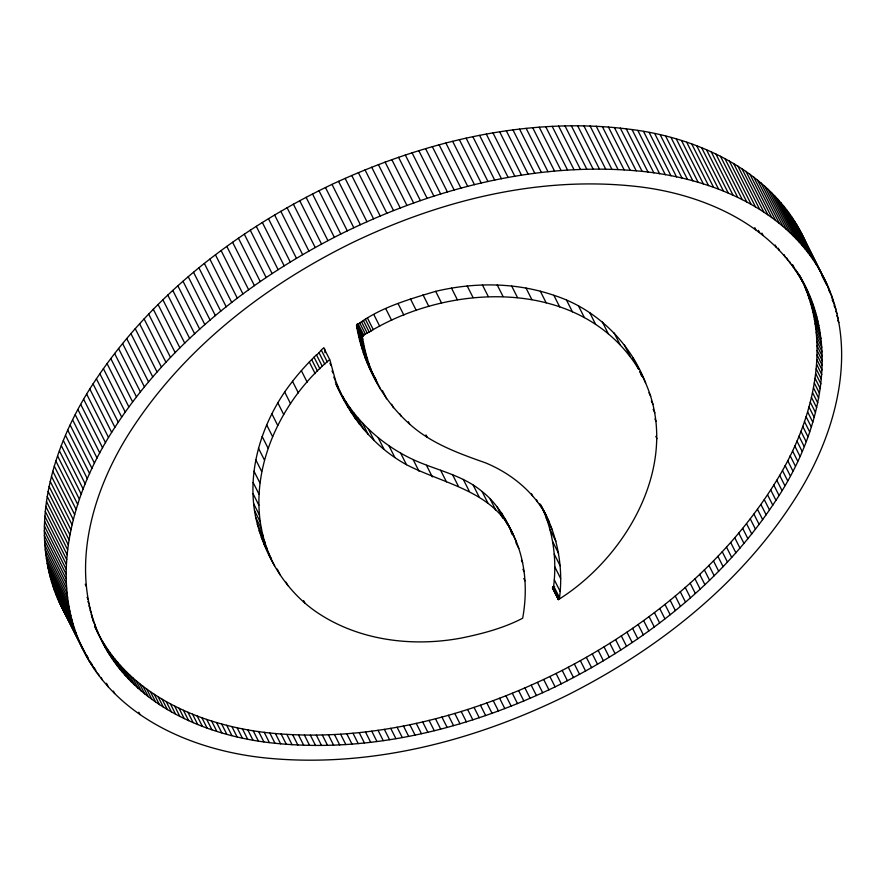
<?xml version="1.0" encoding="UTF-8"?>
<svg xmlns="http://www.w3.org/2000/svg" width="886" height="886" viewBox="0 0 886 886"><rect width="100%" height="100%" fill="white"/><g stroke="black" fill="none" stroke-linecap="round" stroke-linejoin="round"><path stroke-width="1.33" d="M513.847 536.03C495.318 491.353 444.639 484.387 406.486 464.707C374.324 447.053 350.601 417.516 336.093 384.225C351.82 417.505 379.917 444.096 413.153 459.59C436.111 470.267 462.237 474.774 482.073 491.508C496.802 502.96 506.216 519.351 513.847 536.03C525.763 561.491 527.679 590.851 522.662 618.229C503.713 628.119 482.316 633.767 461.351 638.042C411.492 647.378 356.759 640.368 314.63 610.753C283.83 588.813 264.061 553.883 255.722 517.457C246.773 473.866 260.141 428.292 284.672 392C293.986 378.588 304.706 366.139 316.479 354.832C319.99 353.492 325.129 341.93 324.974 352.772M274.627 565.822C236.861 495.318 271.792 407.881 329.703 359.605L323.844 347.988M82.996 649.615C48.464 579.112 71.711 495.407 111.658 432.368C166.435 345.551 249.885 279.854 340.8 234.037C431.814 189.15 534.236 161.994 636.214 170.81C710.218 177.012 790.489 209.539 824.833 279.732C859.365 350.236 836.118 433.941 796.182 496.98C741.405 583.785 657.944 649.493 567.029 695.311C476.015 740.198 373.604 767.342 271.625 758.527C197.611 752.336 117.351 719.809 82.996 649.615L61.167 606.268C25.738 533.76 51.122 447.884 93.052 383.893C150.709 295.603 237.581 229.441 331.984 184.377C424.87 141.095 529.396 115.811 632.039 129.566C704.06 138.803 780.245 176.547 807.988 247.67M97.25 631.862C131.416 699.187 209.639 729.056 281.117 733.985C378.477 740.929 475.837 714.138 562.2 670.392C647.744 626.125 726.188 563.175 776.789 480.234C813.669 420.197 833.759 340.49 799.194 274.893C842.154 345.717 819.229 435.524 775.948 500.313C722.455 582.279 642.317 644.122 555.101 686.871C468.561 728.37 371.345 753.133 274.981 743.254C205.209 736.388 130.076 703.694 99.675 636.458C68.72 568.081 92.82 488.773 131.881 429.023C185.384 347.068 265.523 285.226 352.728 242.476C439.279 200.978 536.495 176.214 632.848 186.082C702.62 192.949 777.753 225.653 808.154 292.889M641.641 376.185L639.803 371.367C685.72 453.3 631.386 553.905 558.368 599.645L552.51 588.027L553.65 586.1C557.039 558.379 552.908 529.64 540.582 504.488M558.368 599.645L559.509 597.718C563.551 566.475 557.161 534.28 541.789 506.814M545.887 514.954C532.94 491.077 510.569 473.235 485.694 462.913C458.815 453.422 431.161 443.532 409.62 424.084C381.257 398.855 363.038 362.861 356.504 325.627C378.355 307.94 408.734 299.446 435.679 291.339C474.464 282.125 515.918 282.291 553.85 295.293C595.879 308.705 629.813 341.941 645.661 382.985M377.358 383.117C369.517 368.919 365.176 353.137 362.363 337.245C364.102 333.202 370.082 332.449 373.261 329.592C455.747 281.892 583.564 279.012 638.662 369.196L632.803 357.579M552.51 588.027L554.691 586.543M369.24 367.025L376.118 379.817M268.779 554.193L271.481 558.734M67.591 618.085L61.167 606.268M329.935 360.07L335.55 380.637L341.365 394.691M800.977 232.387L826.749 283.786M798.829 228.444L820.657 271.792M796.569 224.568L828.554 287.895M794.21 220.747L816.039 264.094M821.754 275.192L826.605 284.827M827.823 287.241L830.248 292.048M828.787 290.243L831.821 296.267M791.73 216.992L813.569 260.329M789.149 213.293L810.978 256.63M831.467 296.921L833.283 300.531M832.198 300.033L834.623 304.85M786.458 209.661L808.287 252.997M834.036 305.604L835.852 309.214M783.656 206.084L805.485 249.431M835.753 311.219L836.971 313.622M780.743 202.584L802.572 245.931M836.749 315.682L837.968 318.085M777.731 199.151L799.56 242.487M837.635 320.178L838.843 322.593M774.608 195.773L796.436 239.12M771.385 192.472L793.214 235.82M768.051 189.239L789.88 232.586M764.618 186.082L786.458 229.43M761.085 182.992L782.925 226.34M757.452 179.98L779.292 223.316M753.72 177.034L775.56 220.381M749.899 174.165L771.728 217.513M798.319 273.453L802.373 281.493M797.345 272.057L800.235 277.805M804.654 286.444L809.87 296.788M795.672 269.577L797.987 274.173M806.26 290.409L811.476 300.742M745.968 171.375L767.797 214.722M807.755 294.407L812.971 304.751M792.748 264.859L795.639 270.607M809.139 298.46L814.356 308.804M792.029 264.792L793.18 267.085M810.413 302.569L815.629 312.902M789.47 261.337L790.622 263.64M741.947 168.661L763.776 211.998M811.587 306.711L816.792 317.055M786.812 257.948L787.964 260.24M812.639 310.908L817.844 321.241M784.044 254.614L785.206 256.918M813.581 315.139L818.786 325.483M737.828 166.014L759.667 209.362M814.411 319.414L819.628 329.758M778.218 248.146L779.381 250.439M815.131 323.733L820.347 334.077M775.161 245.012L776.313 247.305M733.619 163.456L755.459 206.803M815.751 328.097L820.957 338.441M816.239 332.494L821.455 342.838M729.322 160.975L751.151 204.312M816.626 336.935L821.843 347.268M724.925 158.572L746.765 201.908M816.903 341.398L822.108 351.742M761.938 233.129L763.09 235.432M817.069 345.905L822.274 356.25M758.394 230.338L759.546 232.63M720.451 156.246L742.28 199.583M817.113 350.446L822.33 360.79M754.75 227.613L755.913 229.906M715.877 153.998L737.717 197.345M817.058 355.009L822.263 365.353M816.881 359.616L822.086 369.96M711.225 151.838L733.054 195.186M816.593 364.246L821.798 374.59M706.485 149.756L728.314 193.104M816.194 368.897L821.4 379.241M815.685 373.582L820.89 383.926M701.657 147.763L723.497 191.099M815.054 378.289L820.27 388.633M696.75 145.847L718.59 189.194M814.323 383.018L819.528 393.362M691.767 144.019L713.595 187.356M813.481 387.769L818.686 398.113M686.705 142.269L708.534 185.617M812.517 392.542L817.734 402.886M811.454 397.338L816.659 407.671M681.555 140.608L703.395 183.956M810.28 402.144L815.485 412.488M676.339 139.036L698.168 182.383M808.984 406.962L814.201 417.306M671.045 137.54L692.874 180.888M807.589 411.802L812.794 422.146M665.674 136.145L687.514 179.481M806.083 416.653L811.288 426.997M660.236 134.827L682.076 178.175M804.466 421.514L809.671 431.859M802.738 426.387L807.954 436.732M654.732 133.598L676.561 176.945M800.911 431.272L806.116 441.616M649.161 132.457L670.99 175.805M798.973 436.167L804.178 446.511M643.513 131.405L665.353 174.752M796.924 441.062L802.129 451.395M637.809 130.441L659.649 173.789M794.775 445.957L799.98 456.301M632.039 129.566L653.879 172.903M792.516 450.852L797.721 461.196M626.214 128.78L648.043 172.117M790.146 455.758L795.362 466.102M620.322 128.082L642.162 171.419M787.687 460.665L792.892 470.998M785.118 465.56L790.323 475.904M614.375 127.473L636.214 170.81M782.438 470.455L787.654 480.799M608.383 126.953L630.212 170.3M779.669 475.35L784.874 485.683M602.325 126.521L624.154 169.868M776.789 480.234L782.006 490.567M596.223 126.177L618.051 169.525M773.821 485.107L779.027 495.451M590.065 125.934L611.894 169.281M770.742 489.98L775.948 500.313M583.852 125.779L605.692 169.115M767.575 494.831L772.78 505.175M577.606 125.701L599.434 169.049M764.308 499.671L769.513 510.015M571.315 125.723L593.144 169.071M760.941 504.511L766.146 514.844M564.969 125.834L586.809 169.182M757.475 509.317L762.691 519.661M558.59 126.033L580.43 169.381M753.92 514.124L759.136 524.457M750.276 518.897L755.481 529.241M552.177 126.321L574.006 169.669M746.533 523.659L751.749 534.003M545.721 126.709L567.561 170.046M742.712 528.399L747.917 538.743M539.231 127.174L561.071 170.522M738.791 533.117L743.996 543.461M532.719 127.739L554.547 171.076M734.782 537.813L739.987 548.146M526.162 128.381L548.002 171.729M730.684 542.476L735.889 552.82M519.584 129.123L541.412 172.471M648.951 392.753L650.712 396.241M726.509 547.116L731.714 557.46M624.276 344.776L630.123 356.394M651.365 401.015L653.126 404.503M512.983 129.954L534.812 173.291M653.148 409.365L654.898 412.843M614.153 332.937L620.012 344.554M722.234 551.734L727.45 562.067M654.92 418.989L656.094 421.304M506.349 130.862L528.178 174.21M602.391 322.028L608.239 333.645M717.893 556.308L723.098 566.652M655.806 436.355L656.98 438.67M499.693 131.87L521.522 175.218M589.688 312.592L595.547 324.21M713.463 560.86L718.668 571.204M493.015 132.966L514.855 176.303M578.525 305.969L584.383 317.587M708.944 565.379L714.16 575.723M486.325 134.14L508.154 177.488M704.359 569.864L709.564 580.208M566.575 300.21L572.434 311.828M479.614 135.414L501.454 178.75M699.685 574.316L704.902 584.66M553.85 295.293L559.697 306.91M472.891 136.765L494.72 180.113M694.945 578.735L700.15 589.068M466.158 138.205L487.987 181.552M690.128 583.11L695.333 593.454M540.338 291.239L546.186 302.857M685.232 587.44L690.438 597.784M459.413 139.733L481.242 183.081M680.26 591.737L685.476 602.081M452.657 141.35L474.486 184.698M526.029 288.039L531.888 299.656M675.232 595.99L680.437 606.334M445.891 143.045L467.73 186.392M670.126 600.21L675.331 610.543M511.654 285.968L517.502 297.585M439.124 144.828L460.964 188.175M664.954 604.374L670.159 614.718M432.357 146.699L454.197 190.047M497.223 284.96L503.082 296.577M659.716 608.494L664.921 618.838M425.59 148.649L447.419 191.996M654.411 612.569L659.616 622.902M418.823 150.686L440.663 194.034M482.427 284.938L488.286 296.566M649.039 616.59L654.256 626.934M412.068 152.802L433.896 196.149M643.613 620.565L648.829 630.91M405.312 155.006L427.141 198.342M638.13 624.497L643.347 634.83M467.21 285.979L473.069 297.596M398.556 157.287L420.396 200.624M632.593 628.362L637.798 638.706M391.822 159.646L413.651 202.983M626.989 632.183L632.194 642.527M451.506 288.116L457.353 299.734M385.1 162.083L406.929 205.43M621.33 635.949L626.546 646.293M378.388 164.608L400.217 207.944M615.626 639.659L620.842 650.003M435.679 291.339L441.527 302.968M371.688 167.199L393.528 210.547M543.295 510.247L549.154 521.876M539.685 503.636L542.022 508.287M609.867 643.314L615.083 653.658M546.175 517.867L552.033 529.496M536.407 499.604L537.58 501.93M550.051 529.629L555.91 541.246M531.401 493.591L532.575 495.916M552.72 541.723L558.579 553.34M365.021 169.879L386.85 213.216M604.064 646.913L609.28 657.257M554.271 554.138L560.129 565.755M422.999 294.816L428.857 306.434M358.365 172.626L380.194 215.974M598.216 650.457L603.421 660.801M554.791 566.863L560.639 578.492M351.731 175.45L373.56 218.798M592.313 653.934L597.518 664.278M554.348 579.898L560.207 591.516M410.428 298.87L416.287 310.488M553.65 586.1L559.509 597.718M553.252 586.598L559.11 598.216M552.886 587.008L558.734 598.626M552.598 587.374L558.457 598.991M552.454 587.706L558.313 599.324M345.119 178.352L366.948 221.699M586.366 657.346L591.582 667.69M580.385 660.712L585.591 671.045M338.541 181.331L360.369 224.679M398.013 303.51L403.872 315.128M504.92 518.487L510.779 530.105M507.988 524.412L516.516 542.166M501.432 512.772L507.29 524.39M515.896 542.664L518.831 548.478M496.946 506.548L502.805 518.166M574.361 664.002L579.566 674.346M331.984 184.377L353.813 227.724M521.444 560.329L522.618 562.654M490.002 498.652L495.85 510.281M522.928 569.299L524.091 571.625M482.073 491.508L487.931 503.126M523.803 578.514L524.977 580.839M568.291 667.224L573.508 677.568M325.461 187.5L347.29 230.847M385.798 308.738L391.656 320.367M473.179 485.085L479.027 496.714M562.2 670.392L567.405 680.736M318.971 190.689L340.8 234.037M463.3 479.415L469.159 491.032M556.065 673.493L561.27 683.837M373.837 314.563L379.684 326.181M312.514 193.956L334.343 237.304M452.447 474.475L458.306 486.093M549.896 676.527L555.101 686.871M367.413 317.974L373.261 329.592M426 434.926L427.174 437.241M306.091 197.29L327.931 240.638M365.331 319.17L371.179 330.788M440.619 470.278L446.478 481.895M363.326 320.378L369.174 332.006M543.694 679.484L548.91 689.829M361.41 321.563L367.269 333.18M299.712 200.69L321.54 244.038M359.616 322.648L365.464 334.266M408.446 421.758L409.62 424.084M357.933 323.567L363.781 335.196M357.423 323.899L363.282 335.517M537.47 682.386L542.686 692.73M357.003 324.309L362.861 335.927M356.704 324.763L362.551 336.381M356.526 325.206L362.374 336.835M356.504 325.627L362.363 337.245M426.487 465.316L432.346 476.934M356.936 327.687L362.795 339.305M399.94 413.84L401.114 416.165M293.377 204.157L315.206 247.504M357.734 331.796L363.592 343.414M358.553 335.827L364.401 347.445M359.45 339.803L365.298 351.421M391.678 404.271L393.428 407.759M360.48 343.735L366.328 355.364M361.698 347.666L367.557 359.295M531.212 685.21L536.429 695.554M382.508 390.693L386.606 398.822M363.194 352.661L369.052 364.29M364.999 357.623L370.857 369.24M367.037 362.396L372.895 374.014M374.8 377.713L380.659 389.331M287.075 207.689L308.904 251.037M413.153 459.59L419 471.208M524.944 687.968L530.149 698.312M280.818 211.289L302.647 254.636M400.638 453.089L406.486 464.707M518.642 690.648L523.847 700.992M274.605 214.955L296.445 258.291M388.965 445.791L394.824 457.409M512.318 693.262L517.524 703.606M268.447 218.676L290.287 262.023M378.178 437.695L384.026 449.313M505.972 695.809L511.178 706.142M368.277 428.78L374.125 440.397M262.334 222.464L284.173 265.811M362.374 422.866L368.233 434.483M499.615 698.268L504.821 708.612M357.855 417.915L363.714 429.533M329.924 363.249L331.098 365.575M353.614 412.743L359.472 424.361M332.006 370.924L333.18 373.25M321.408 350.302L327.266 361.92M349.649 407.361L355.496 418.978M333.789 377.159L335.55 380.637M345.972 401.79L351.82 413.408M335.34 381.966L338.264 387.78M342.583 396.031L348.431 407.649M339.05 389.785L344.909 401.413M256.275 226.318L278.115 269.654M318.949 352.573L324.797 364.19M493.236 700.66L498.441 711.004M316.479 354.832L322.338 366.45M250.273 230.216L272.102 273.564M314.043 357.136L319.89 368.753M486.846 702.975L492.051 713.319M311.639 359.528L317.498 371.145M309.314 362.053L315.172 373.67M244.326 234.192L266.154 277.528M480.445 705.223L485.65 715.567M238.434 238.212L260.262 281.549M474.032 707.382L479.248 717.726M301.351 370.625L307.198 382.243M232.597 242.288L254.426 285.635M467.62 709.476L472.825 719.82M461.196 711.48L466.401 721.824M226.827 246.419L248.656 289.766M292.48 381.257L298.338 392.875M454.762 713.418L459.978 723.762M221.112 250.605L242.941 293.953M448.338 715.268L453.543 725.612M215.464 254.847L237.304 298.183M284.672 392L290.53 403.628M441.904 717.04L447.12 727.384M209.882 259.133L231.722 302.48M277.839 402.864L283.697 414.493M435.48 718.734L440.685 729.078M204.378 263.474L226.207 306.811M429.057 720.351L434.262 730.684M198.929 267.86L220.758 311.196M271.891 413.862L277.739 425.479M422.633 721.88L427.849 732.224M193.558 272.29L215.387 315.637M266.73 424.981L272.578 436.61M416.232 723.33L421.437 733.674M188.253 276.764L210.093 320.112M409.83 724.693L415.036 735.037M262.156 436.488L268.015 448.117M183.037 281.294L204.865 324.63M403.44 725.988L408.645 736.321M177.887 285.857L199.715 329.204M258.457 448.194L264.316 459.812M397.061 727.184L402.277 737.529M172.814 290.464L194.643 333.812M255.766 459.779L261.625 471.396M390.704 728.303L395.92 738.647M167.819 295.116L189.648 338.452M384.369 729.344L389.574 739.688M254.005 471.219L259.864 482.837M162.902 299.8L184.742 343.137M253.119 482.493L258.967 494.111M378.045 730.297L383.25 740.641M158.073 304.518L179.902 347.866M253.008 493.591L258.867 505.208M371.743 731.16L376.96 741.504M303.61 600.63L304.773 602.945M253.595 503.558L259.443 515.176M153.322 309.269L175.162 352.617M254.504 510.591L260.362 522.208M365.475 731.947L370.68 742.291M255.722 517.457L261.58 529.075M257.25 524.169L263.109 535.786M286.045 582.113L287.795 585.591M259.089 530.725L264.936 542.343M261.226 537.126L267.085 548.744M277.218 569.045L280.142 574.859M148.66 314.065L170.5 357.412M359.218 732.644L364.434 742.989M263.674 543.373L269.532 554.99M352.993 733.265L358.21 743.609M144.086 318.894L165.926 362.23M346.803 733.796L352.008 744.14M139.6 323.744L161.429 367.092M340.634 734.239L345.85 744.583M135.204 328.628L157.032 371.976M334.509 734.594L339.715 744.938M130.895 333.546L152.724 376.882M328.418 734.871L333.623 745.215M126.676 338.485L148.505 381.822M322.349 735.059L327.565 745.403M122.556 343.447L144.385 386.794M316.335 735.17L321.54 745.503M118.525 348.442L140.353 391.778M310.355 735.181L315.56 745.525M114.593 353.448L136.422 396.795M304.419 735.114L309.624 745.458M110.75 358.476L132.579 401.823M298.527 734.959L303.732 745.303M107.007 363.537L128.847 406.873M292.668 734.727L297.884 745.071M103.374 368.598L125.203 411.946M286.876 734.394L292.081 744.738M99.83 373.682L121.659 417.029M281.117 733.985L286.333 744.329M275.424 733.497L280.629 743.841M96.386 378.787L118.226 422.124M269.776 732.91L274.981 743.254M93.052 383.893L114.892 427.24M264.183 732.246L269.388 742.59M89.818 389.02L111.658 432.368M258.646 731.504L263.851 741.848M86.695 394.159L108.524 437.496M253.163 730.673L258.369 741.006M83.672 399.298L105.5 442.635M247.748 729.754L252.953 740.098M80.748 404.448L102.577 447.784M242.387 728.746L247.593 739.09M77.935 409.598L99.775 452.945M237.094 727.661L242.299 738.005M75.232 414.759L97.072 458.095M231.866 726.498L237.071 736.842M226.694 725.246L231.91 735.59M72.641 419.909L94.47 463.256M221.6 723.906L226.805 734.25M70.16 425.07L91.989 468.417M216.572 722.489L221.777 732.833M67.779 430.231L89.619 473.578M211.61 720.994L216.826 731.338M65.52 435.391L87.349 478.728M206.726 719.421L211.942 729.754M63.36 440.541L85.2 483.878M201.919 717.76L207.125 728.104M61.322 445.68L83.162 489.028M197.179 716.021L202.396 726.354M192.517 714.194L197.733 724.538M59.395 450.819L81.235 494.166M187.943 712.3L193.148 722.644M57.59 455.947L79.419 499.294M183.435 710.317L188.652 720.661M55.884 461.074L77.713 504.411M179.016 708.268L184.222 718.612M54.301 466.18L76.13 509.516M174.675 706.131L179.891 716.475M170.422 703.927L175.627 714.271M52.828 471.274L74.668 514.611M166.247 701.634L171.463 711.979M51.477 476.347L73.305 519.694M162.16 699.275L167.376 709.62M50.236 481.408L72.076 524.756M158.173 696.839L163.378 707.183M154.264 694.336L159.469 704.68M49.118 486.447L70.946 529.795M150.443 691.756L155.648 702.089M48.11 491.475L69.95 534.823M146.711 689.098L151.916 699.442M143.078 686.373L148.283 696.706M47.224 496.47L69.053 539.818M139.534 683.571L144.739 693.915M46.449 501.454L68.288 544.801M136.079 680.703L141.295 691.047M132.723 677.768L137.939 688.112M85.222 584.206L86.385 586.51M45.795 506.404L67.635 549.752M129.467 674.767L134.683 685.111M126.31 671.699L131.516 682.032M45.264 511.333L67.092 554.68M123.243 668.553L128.459 678.897M87.049 597.286L88.212 599.578M120.286 665.353L125.491 675.697M44.843 516.239L66.683 559.575M87.88 601.561L89.043 603.864M117.417 662.086L122.633 672.43M88.833 605.803L89.984 608.095M114.659 658.763L119.865 669.096M89.885 609.989L91.037 612.292M44.544 521.112L66.384 564.448M112.001 655.363L117.207 665.707M91.048 614.142L92.21 616.434M109.443 651.908L114.648 662.252M91.745 617.088L93.484 620.543M92.554 620.001L94.868 624.597M106.984 648.397L112.19 658.741M138.814 712.222L140.032 714.625M104.637 644.831L109.842 655.164M94.625 625.151L96.364 628.595M44.366 525.952L66.195 569.288M102.388 641.198L107.594 651.542M95.068 626.812L97.969 632.549M95.046 627.266L105.456 647.854M44.3 530.758L66.129 574.106M44.355 535.532L66.184 578.879M44.522 540.283L66.361 583.619M44.821 544.979L66.649 588.326M45.23 549.652L67.059 592.989M45.751 554.282L67.58 597.618M113.408 691.113L114.615 693.528M46.393 558.867L68.233 602.214M47.157 563.407L68.986 606.755M106.453 683.239L108.269 686.849M48.032 567.915L69.872 611.262M49.029 572.378L70.869 615.715M101.137 677.502L102.344 679.916M50.148 576.786L71.976 620.134M98.335 673.936L99.542 676.339M51.377 581.15L73.206 624.497M94.425 667.889L96.851 672.707M52.717 585.469L74.546 628.805M91.236 662.994L94.27 669.008M54.179 589.733L76.008 633.08M86.939 655.618L88.157 658.032M89.364 660.435L91.79 665.253M55.752 593.952L77.58 637.289M68.2 619.292L89.431 661.432M57.446 598.105L79.275 641.453M59.251 602.214L87.171 657.556M510.668 530.548L512.053 534.336"/></g></svg>
